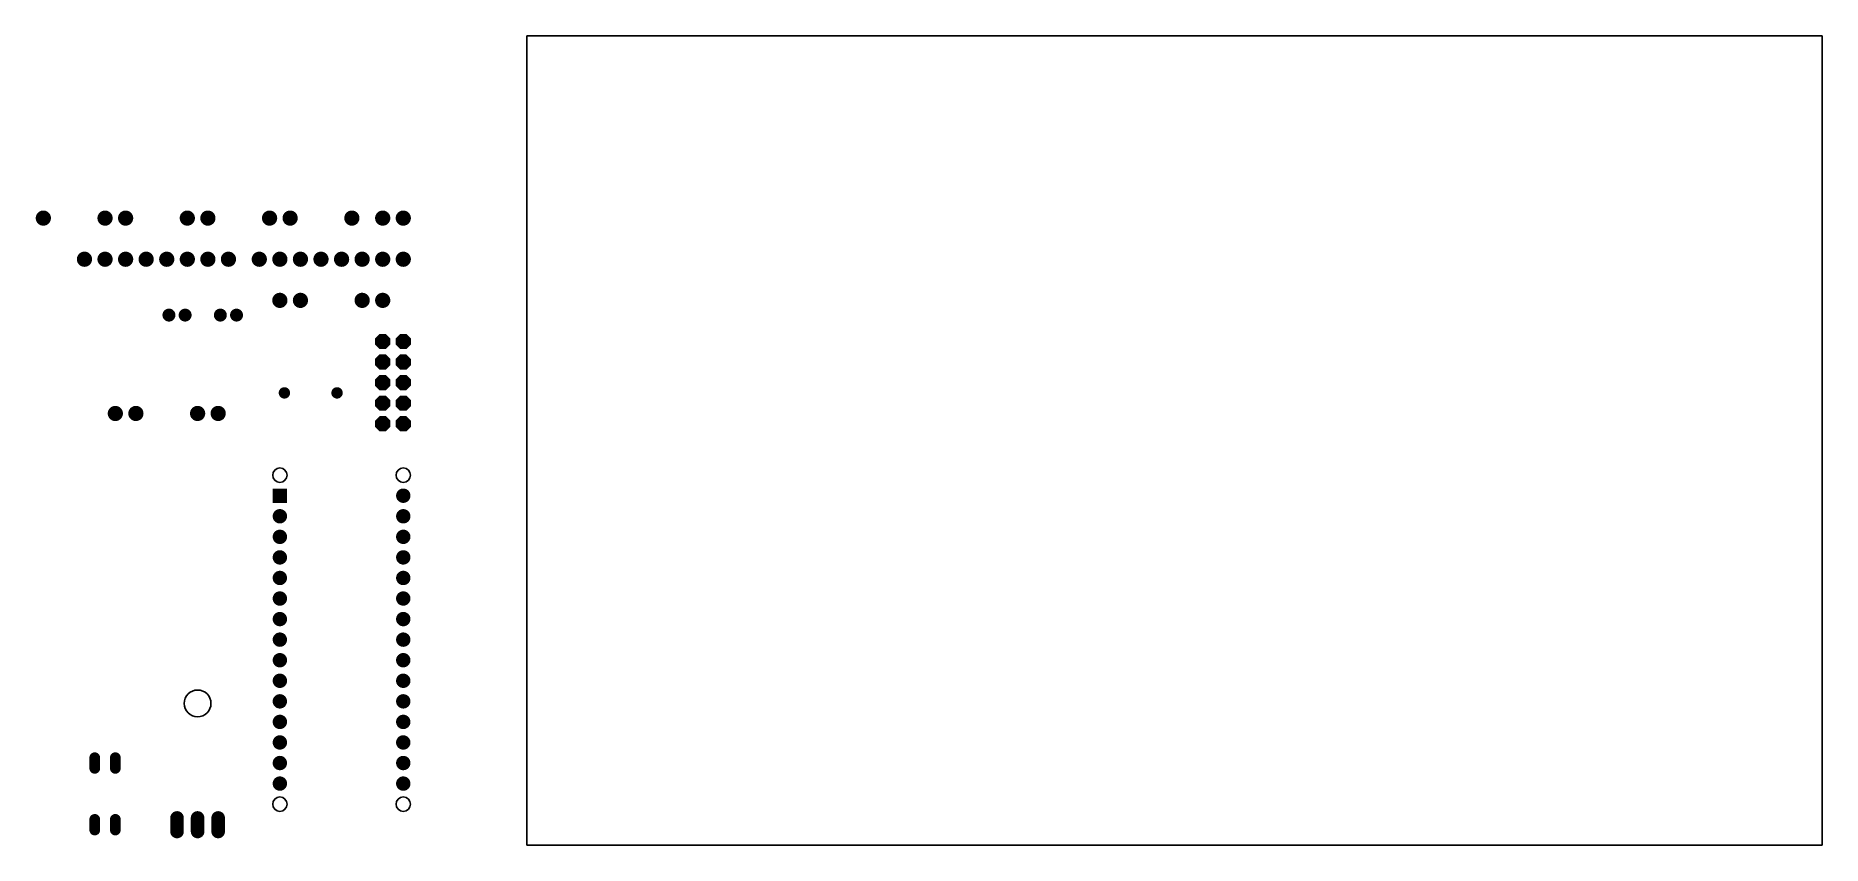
# Model space of a CAD drawing. Extents: x -61 to 160, y 0 to 100.
import ezdxf

# ---------------------------------------------------------------- set-up
doc = ezdxf.new("R2010")
doc.units = 0
doc.layers.add('17', color=82, linetype='CONTINUOUS')
doc.layers.add('20', color=7, linetype='CONTINUOUS')

# ---------------------------------------------------------------- blocks, each defined once
blk = doc.blocks.new('LONGP100')
at = {"const_width": 1}
blk.add_lwpolyline([(-0.5, 0), (0.5, 0)], dxfattribs=at)
at = {"const_width": 0.5}
for points in [[(-0.5, 0.25, 1), (-0.5, -0.25)], [(0.5, -0.25, 1), (0.5, 0.25)]]:
    blk.add_lwpolyline(points, format="xyb", dxfattribs=at)
blk = doc.blocks.new('OCTAGONP')
at = {"const_width": 0.5}
blk.add_lwpolyline([(-0.25, -0.1036), (-0.25, 0.1036), (-0.1036, 0.25), (0.1036, 0.25), (0.25, 0.1036), (0.25, -0.1036), (0.1036, -0.25), (-0.1036, -0.25), (-0.25, -0.1036), (-0.25, 0.1036)], dxfattribs=at)
blk = doc.blocks.new('ROUNDP')
at = {"const_width": 0.5}
blk.add_lwpolyline([(0, -0.25, 1), (0, 0.25, 1), (0, -0.25)], format="xyb", dxfattribs=at)
blk = doc.blocks.new('SQUAREP')
blk.add_solid([(-0.5, -0.5), (0.5, -0.5), (-0.5, 0.5), (0.5, 0.5)])

msp = doc.modelspace()

# ---------------------------------------------------------------- linework, layer by layer
at = {"layer": '20'}
for p, q in [((160, 100), (0, 100)), ((0, 100), (0, 0)), ((160, 0), (160, 100)), ((0, 0), (160, 0))]:
    msp.add_line(p, q, dxfattribs=at)
for centre, radius in [((-30.48, 45.72), 0.889), ((-15.24, 45.72), 0.889), ((-40.64, 17.53), 1.65), ((-30.48, 5.08), 0.889), ((-15.24, 5.08), 0.889)]:
    msp.add_circle(centre, radius, dxfattribs=at)

# ---------------------------------------------------------------- block references
at = {"layer": '17'}
for name, p, xscale, yscale in [('ROUNDP', (-59.69, 77.47), 1.8796, 1.8796), ('ROUNDP', (-59.69, 77.47), 1.8796, 1.8796), ('ROUNDP', (-52.07, 77.47), 1.8796, 1.8796), ('ROUNDP', (-52.07, 77.47), 1.8796, 1.8796), ('ROUNDP', (-49.53, 77.47), 1.8796, 1.8796), ('ROUNDP', (-49.53, 77.47), 1.8796, 1.8796), ('ROUNDP', (-41.91, 77.47), 1.8796, 1.8796), ('ROUNDP', (-41.91, 77.47), 1.8796, 1.8796), ('ROUNDP', (-39.37, 77.47), 1.8796, 1.8796), ('ROUNDP', (-39.37, 77.47), 1.8796, 1.8796), ('ROUNDP', (-31.75, 77.47), 1.8796, 1.8796), ('ROUNDP', (-31.75, 77.47), 1.8796, 1.8796), ('ROUNDP', (-29.21, 77.47), 1.8796, 1.8796), ('ROUNDP', (-29.21, 77.47), 1.8796, 1.8796), ('ROUNDP', (-21.59, 77.47), 1.8796, 1.8796), ('ROUNDP', (-21.59, 77.47), 1.8796, 1.8796), ('ROUNDP', (-44.18, 65.49), 1.6, 1.6), ('ROUNDP', (-44.18, 65.49), 1.6, 1.6), ('ROUNDP', (-42.18, 65.49), 1.6, 1.6), ('ROUNDP', (-42.18, 65.49), 1.6, 1.6), ('ROUNDP', (-37.83, 65.49), 1.6, 1.6), ('ROUNDP', (-37.83, 65.49), 1.6, 1.6), ('ROUNDP', (-35.83, 65.49), 1.6, 1.6), ('ROUNDP', (-35.83, 65.49), 1.6, 1.6), ('ROUNDP', (-30.48, 67.31), 1.8796, 1.8796), ('ROUNDP', (-30.48, 67.31), 1.8796, 1.8796), ('ROUNDP', (-27.94, 67.31), 1.8796, 1.8796), ('ROUNDP', (-27.94, 67.31), 1.8796, 1.8796), ('ROUNDP', (-20.32, 67.31), 1.8796, 1.8796), ('ROUNDP', (-20.32, 67.31), 1.8796, 1.8796), ('ROUNDP', (-17.78, 67.31), 1.8796, 1.8796), ('ROUNDP', (-17.78, 67.31), 1.8796, 1.8796), ('ROUNDP', (-29.92, 55.88), 1.408, 1.408), ('ROUNDP', (-29.92, 55.88), 1.408, 1.408), ('ROUNDP', (-23.42, 55.88), 1.408, 1.408), ('ROUNDP', (-23.42, 55.88), 1.408, 1.408), ('ROUNDP', (-50.8, 53.34), 1.8796, 1.8796), ('ROUNDP', (-50.8, 53.34), 1.8796, 1.8796), ('ROUNDP', (-48.26, 53.34), 1.8796, 1.8796), ('ROUNDP', (-48.26, 53.34), 1.8796, 1.8796), ('ROUNDP', (-40.64, 53.34), 1.8796, 1.8796), ('ROUNDP', (-40.64, 53.34), 1.8796, 1.8796), ('ROUNDP', (-38.1, 53.34), 1.8796, 1.8796), ('ROUNDP', (-38.1, 53.34), 1.8796, 1.8796), ('SQUAREP', (-30.48, 43.18), 1.778, 1.778), ('SQUAREP', (-30.48, 43.18), 1.778, 1.778), ('ROUNDP', (-15.24, 43.18), 1.778, 1.778), ('ROUNDP', (-15.24, 43.18), 1.778, 1.778), ('ROUNDP', (-30.48, 40.64), 1.778, 1.778), ('ROUNDP', (-30.48, 40.64), 1.778, 1.778), ('ROUNDP', (-15.24, 40.64), 1.778, 1.778), ('ROUNDP', (-15.24, 40.64), 1.778, 1.778), ('ROUNDP', (-30.48, 38.1), 1.778, 1.778), ('ROUNDP', (-30.48, 38.1), 1.778, 1.778), ('ROUNDP', (-15.24, 38.1), 1.778, 1.778), ('ROUNDP', (-15.24, 38.1), 1.778, 1.778), ('ROUNDP', (-30.48, 35.56), 1.778, 1.778), ('ROUNDP', (-30.48, 35.56), 1.778, 1.778), ('ROUNDP', (-15.24, 35.56), 1.778, 1.778), ('ROUNDP', (-15.24, 35.56), 1.778, 1.778), ('ROUNDP', (-30.48, 33.02), 1.778, 1.778), ('ROUNDP', (-30.48, 33.02), 1.778, 1.778), ('ROUNDP', (-15.24, 33.02), 1.778, 1.778), ('ROUNDP', (-15.24, 33.02), 1.778, 1.778), ('ROUNDP', (-30.48, 30.48), 1.778, 1.778), ('ROUNDP', (-30.48, 30.48), 1.778, 1.778), ('ROUNDP', (-15.24, 30.48), 1.778, 1.778), ('ROUNDP', (-15.24, 30.48), 1.778, 1.778), ('ROUNDP', (-30.48, 27.94), 1.778, 1.778), ('ROUNDP', (-30.48, 27.94), 1.778, 1.778), ('ROUNDP', (-15.24, 27.94), 1.778, 1.778), ('ROUNDP', (-15.24, 27.94), 1.778, 1.778), ('ROUNDP', (-30.48, 25.4), 1.778, 1.778), ('ROUNDP', (-30.48, 25.4), 1.778, 1.778), ('ROUNDP', (-15.24, 25.4), 1.778, 1.778), ('ROUNDP', (-15.24, 25.4), 1.778, 1.778), ('ROUNDP', (-30.48, 22.86), 1.778, 1.778), ('ROUNDP', (-30.48, 22.86), 1.778, 1.778), ('ROUNDP', (-15.24, 22.86), 1.778, 1.778), ('ROUNDP', (-15.24, 22.86), 1.778, 1.778), ('ROUNDP', (-30.48, 20.32), 1.778, 1.778), ('ROUNDP', (-30.48, 20.32), 1.778, 1.778), ('ROUNDP', (-15.24, 20.32), 1.778, 1.778), ('ROUNDP', (-15.24, 20.32), 1.778, 1.778), ('ROUNDP', (-30.48, 17.78), 1.778, 1.778), ('ROUNDP', (-30.48, 17.78), 1.778, 1.778), ('ROUNDP', (-15.24, 17.78), 1.778, 1.778), ('ROUNDP', (-15.24, 17.78), 1.778, 1.778), ('ROUNDP', (-30.48, 15.24), 1.778, 1.778), ('ROUNDP', (-30.48, 15.24), 1.778, 1.778), ('ROUNDP', (-15.24, 15.24), 1.778, 1.778), ('ROUNDP', (-15.24, 15.24), 1.778, 1.778), ('ROUNDP', (-30.48, 12.7), 1.778, 1.778), ('ROUNDP', (-30.48, 12.7), 1.778, 1.778), ('ROUNDP', (-15.24, 12.7), 1.778, 1.778), ('ROUNDP', (-15.24, 12.7), 1.778, 1.778), ('ROUNDP', (-30.48, 10.16), 1.778, 1.778), ('ROUNDP', (-30.48, 10.16), 1.778, 1.778), ('ROUNDP', (-15.24, 10.16), 1.778, 1.778), ('ROUNDP', (-15.24, 10.16), 1.778, 1.778), ('ROUNDP', (-30.48, 7.62), 1.778, 1.778), ('ROUNDP', (-30.48, 7.62), 1.778, 1.778), ('ROUNDP', (-15.24, 7.62), 1.778, 1.778), ('ROUNDP', (-15.24, 7.62), 1.778, 1.778)]:
    msp.add_blockref(name, p, dxfattribs=dict(at, xscale=xscale, yscale=yscale))
for name, p, xscale, yscale, rotation in [('ROUNDP', (-17.78, 77.47), 1.8796, 1.8796, 90), ('ROUNDP', (-17.78, 77.47), 1.8796, 1.8796, 90), ('ROUNDP', (-15.24, 77.47), 1.8796, 1.8796, 90), ('ROUNDP', (-15.24, 77.47), 1.8796, 1.8796, 90), ('ROUNDP', (-54.61, 72.39), 1.8796, 1.8796, 90), ('ROUNDP', (-54.61, 72.39), 1.8796, 1.8796, 90), ('ROUNDP', (-52.07, 72.39), 1.8796, 1.8796, 90), ('ROUNDP', (-52.07, 72.39), 1.8796, 1.8796, 90), ('ROUNDP', (-49.53, 72.39), 1.8796, 1.8796, 90), ('ROUNDP', (-49.53, 72.39), 1.8796, 1.8796, 90), ('ROUNDP', (-46.99, 72.39), 1.8796, 1.8796, 90), ('ROUNDP', (-46.99, 72.39), 1.8796, 1.8796, 90), ('ROUNDP', (-44.45, 72.39), 1.8796, 1.8796, 90), ('ROUNDP', (-44.45, 72.39), 1.8796, 1.8796, 90), ('ROUNDP', (-41.91, 72.39), 1.8796, 1.8796, 90), ('ROUNDP', (-41.91, 72.39), 1.8796, 1.8796, 90), ('ROUNDP', (-39.37, 72.39), 1.8796, 1.8796, 90), ('ROUNDP', (-39.37, 72.39), 1.8796, 1.8796, 90), ('ROUNDP', (-36.83, 72.39), 1.8796, 1.8796, 90), ('ROUNDP', (-36.83, 72.39), 1.8796, 1.8796, 90), ('ROUNDP', (-33.02, 72.39), 1.8796, 1.8796, 90), ('ROUNDP', (-33.02, 72.39), 1.8796, 1.8796, 90), ('ROUNDP', (-30.48, 72.39), 1.8796, 1.8796, 90), ('ROUNDP', (-30.48, 72.39), 1.8796, 1.8796, 90), ('ROUNDP', (-27.94, 72.39), 1.8796, 1.8796, 90), ('ROUNDP', (-27.94, 72.39), 1.8796, 1.8796, 90), ('ROUNDP', (-25.4, 72.39), 1.8796, 1.8796, 90), ('ROUNDP', (-25.4, 72.39), 1.8796, 1.8796, 90), ('ROUNDP', (-22.86, 72.39), 1.8796, 1.8796, 90), ('ROUNDP', (-22.86, 72.39), 1.8796, 1.8796, 90), ('ROUNDP', (-20.32, 72.39), 1.8796, 1.8796, 90), ('ROUNDP', (-20.32, 72.39), 1.8796, 1.8796, 90), ('ROUNDP', (-17.78, 72.39), 1.8796, 1.8796, 90), ('ROUNDP', (-17.78, 72.39), 1.8796, 1.8796, 90), ('ROUNDP', (-15.24, 72.39), 1.8796, 1.8796, 90), ('ROUNDP', (-15.24, 72.39), 1.8796, 1.8796, 90), ('OCTAGONP', (-17.78, 62.23), 1.8796, 1.8796, 270), ('OCTAGONP', (-17.78, 62.23), 1.8796, 1.8796, 270), ('OCTAGONP', (-15.24, 62.23), 1.8796, 1.8796, 270), ('OCTAGONP', (-15.24, 62.23), 1.8796, 1.8796, 270), ('OCTAGONP', (-17.78, 59.69), 1.8796, 1.8796, 270), ('OCTAGONP', (-17.78, 59.69), 1.8796, 1.8796, 270), ('OCTAGONP', (-15.24, 59.69), 1.8796, 1.8796, 270), ('OCTAGONP', (-15.24, 59.69), 1.8796, 1.8796, 270), ('OCTAGONP', (-17.78, 57.15), 1.8796, 1.8796, 270), ('OCTAGONP', (-17.78, 57.15), 1.8796, 1.8796, 270), ('OCTAGONP', (-15.24, 57.15), 1.8796, 1.8796, 270), ('OCTAGONP', (-15.24, 57.15), 1.8796, 1.8796, 270), ('OCTAGONP', (-17.78, 54.61), 1.8796, 1.8796, 270), ('OCTAGONP', (-17.78, 54.61), 1.8796, 1.8796, 270), ('OCTAGONP', (-15.24, 54.61), 1.8796, 1.8796, 270), ('OCTAGONP', (-15.24, 54.61), 1.8796, 1.8796, 270), ('OCTAGONP', (-17.78, 52.07), 1.8796, 1.8796, 270), ('OCTAGONP', (-17.78, 52.07), 1.8796, 1.8796, 270), ('OCTAGONP', (-15.24, 52.07), 1.8796, 1.8796, 270), ('OCTAGONP', (-15.24, 52.07), 1.8796, 1.8796, 270), ('LONGP100', (-53.34, 10.16), 1.3208, 1.3208, 90), ('LONGP100', (-53.34, 10.16), 1.3208, 1.3208, 90), ('LONGP100', (-50.8, 10.16), 1.3208, 1.3208, 90), ('LONGP100', (-50.8, 10.16), 1.3208, 1.3208, 90), ('LONGP100', (-53.34, 2.54), 1.3208, 1.3208, 90), ('LONGP100', (-53.34, 2.54), 1.3208, 1.3208, 90), ('LONGP100', (-50.8, 2.54), 1.3208, 1.3208, 90), ('LONGP100', (-50.8, 2.54), 1.3208, 1.3208, 90), ('LONGP100', (-43.18, 2.54), 1.6764, 1.6764, 90), ('LONGP100', (-43.18, 2.54), 1.6764, 1.6764, 90), ('LONGP100', (-40.64, 2.54), 1.6764, 1.6764, 90), ('LONGP100', (-40.64, 2.54), 1.6764, 1.6764, 90), ('LONGP100', (-38.1, 2.54), 1.6764, 1.6764, 90), ('LONGP100', (-38.1, 2.54), 1.6764, 1.6764, 90)]:
    msp.add_blockref(name, p, dxfattribs=dict(at, xscale=xscale, yscale=yscale, rotation=rotation))

doc.saveas('drawing.dxf')
